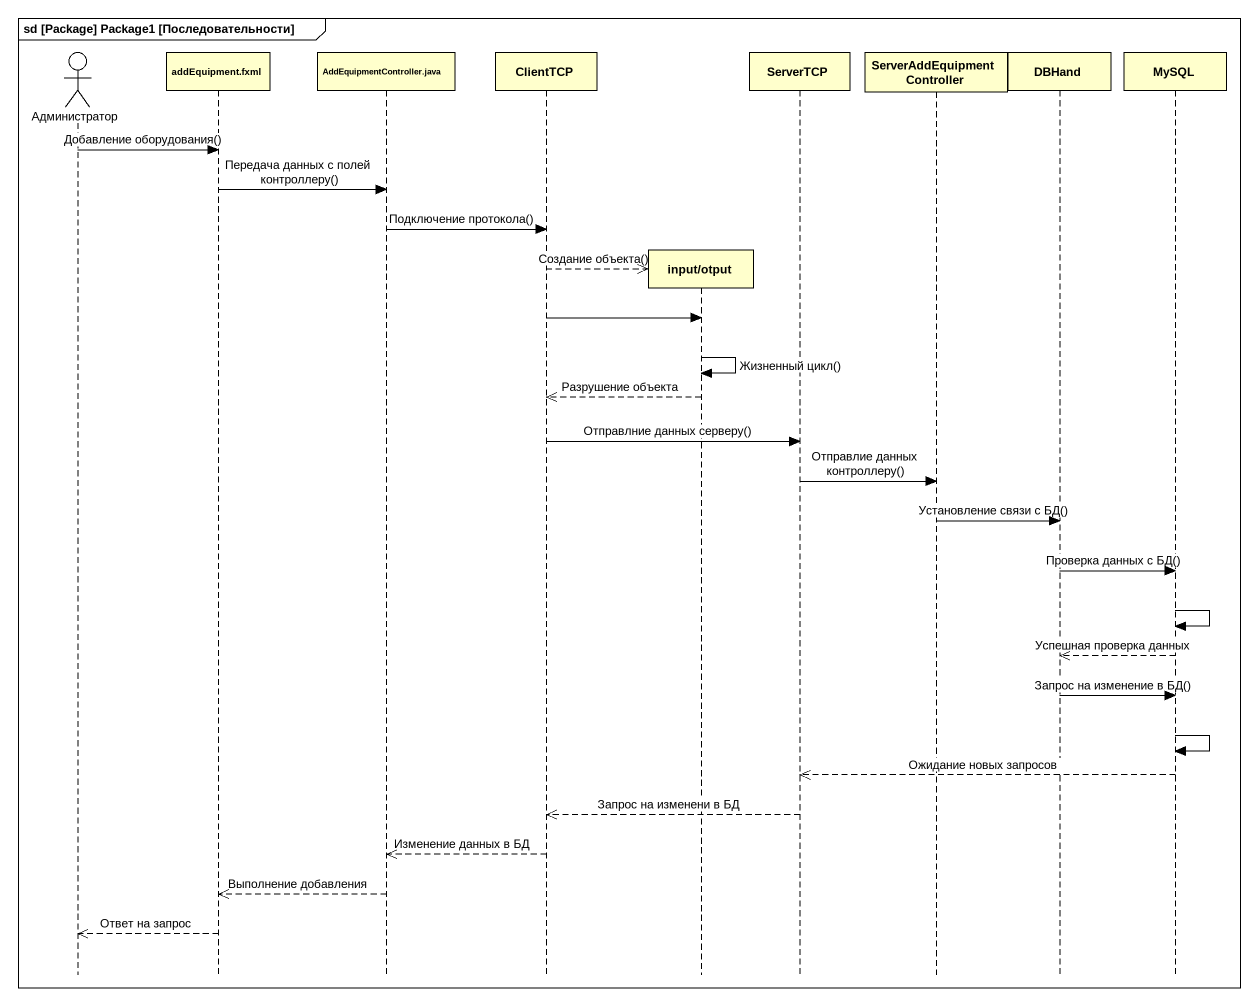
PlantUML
@startuml
mainframe sd [Package] Package1 [Последовательности]
hide footbox
actor Администратор
participant "addEquipment.fxml" as addEquipment_fxml
participant "AddEquipmentController.java" as AddEquipmentController_java
participant ClientTCP
participant "input/otput" as input_otput
participant ServerTCP
participant ServerAddEquipmentController
participant DBHand
participant MySQL

Администратор -> addEquipment_fxml : Добавление оборудования()
addEquipment_fxml -> AddEquipmentController_java : Передача данных с полей контроллеру()
AddEquipmentController_java -> ClientTCP : Подключение протокола()
ClientTCP -->> input_otput ** : Создание объекта()
ClientTCP -> input_otput
input_otput -> input_otput : Жизненный цикл()
input_otput -->> ClientTCP : Разрушение объекта
ClientTCP -> ServerTCP : Отправлние данных серверу()
ServerTCP -> ServerAddEquipmentController : Отправлие данных контроллеру()
ServerAddEquipmentController -> DBHand : Установление связи с БД()
DBHand -> MySQL : Проверка данных с БД()
MySQL -> MySQL
MySQL -->> DBHand : Успешная проверка данных
DBHand -> MySQL : Запрос на изменение в БД()
MySQL -> MySQL
MySQL -->> ServerTCP : Ожидание новых запросов
ServerTCP -->> ClientTCP : Запрос на изменени в БД
ClientTCP -->> AddEquipmentController_java : Изменение данных в БД
AddEquipmentController_java -->> addEquipment_fxml : Выполнение добавления
addEquipment_fxml -->> Администратор : Ответ на запрос
@enduml
